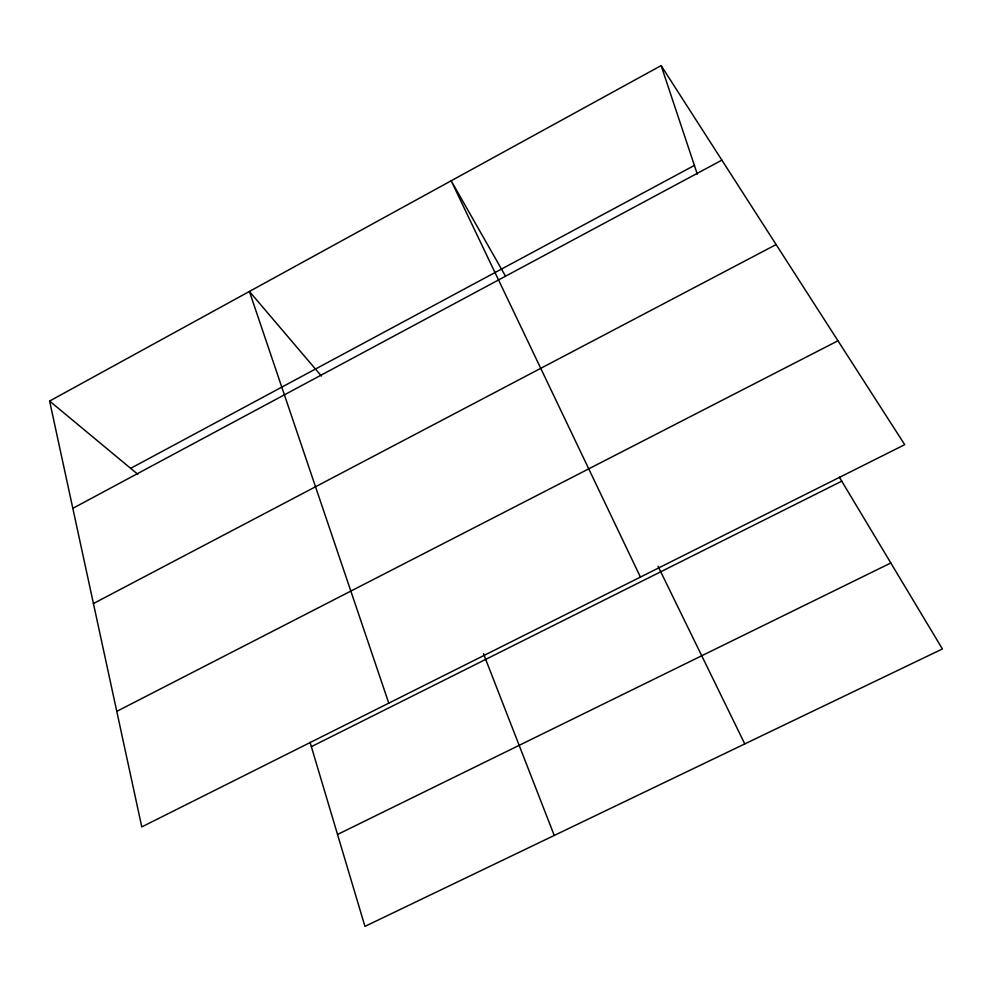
<?xml version="1.0" encoding="UTF-8"?>
<svg xmlns="http://www.w3.org/2000/svg" width="992" height="992" viewBox="0 0 992 992"><rect width="100%" height="100%" fill="white"/><g stroke="black" fill="none" stroke-linecap="round" stroke-linejoin="round"><path stroke-width="1.49" d="M49.6 401.053L661.131 65.608L904.716 444.664L141.782 826.906L49.6 401.053L137.739 474.238M130.646 468.36L694.4 165.416M72.825 508.338L721.878 160.146M93.434 603.545L776.128 244.565M116.771 711.363L837.967 340.789M311.352 746.666L841.749 481.17M337.528 834.47L890.816 562.985M321.42 376.042L249.401 291.45L388.777 703.154M839.381 477.239L942.4 648.966L364.944 926.392L310.037 742.264M505.312 275.813L451.174 180.78L640.423 577.071M658.043 566.296L744.781 743.913M483.464 653.654L554.243 835.45M661.131 65.608L697.326 174.208"/></g></svg>
